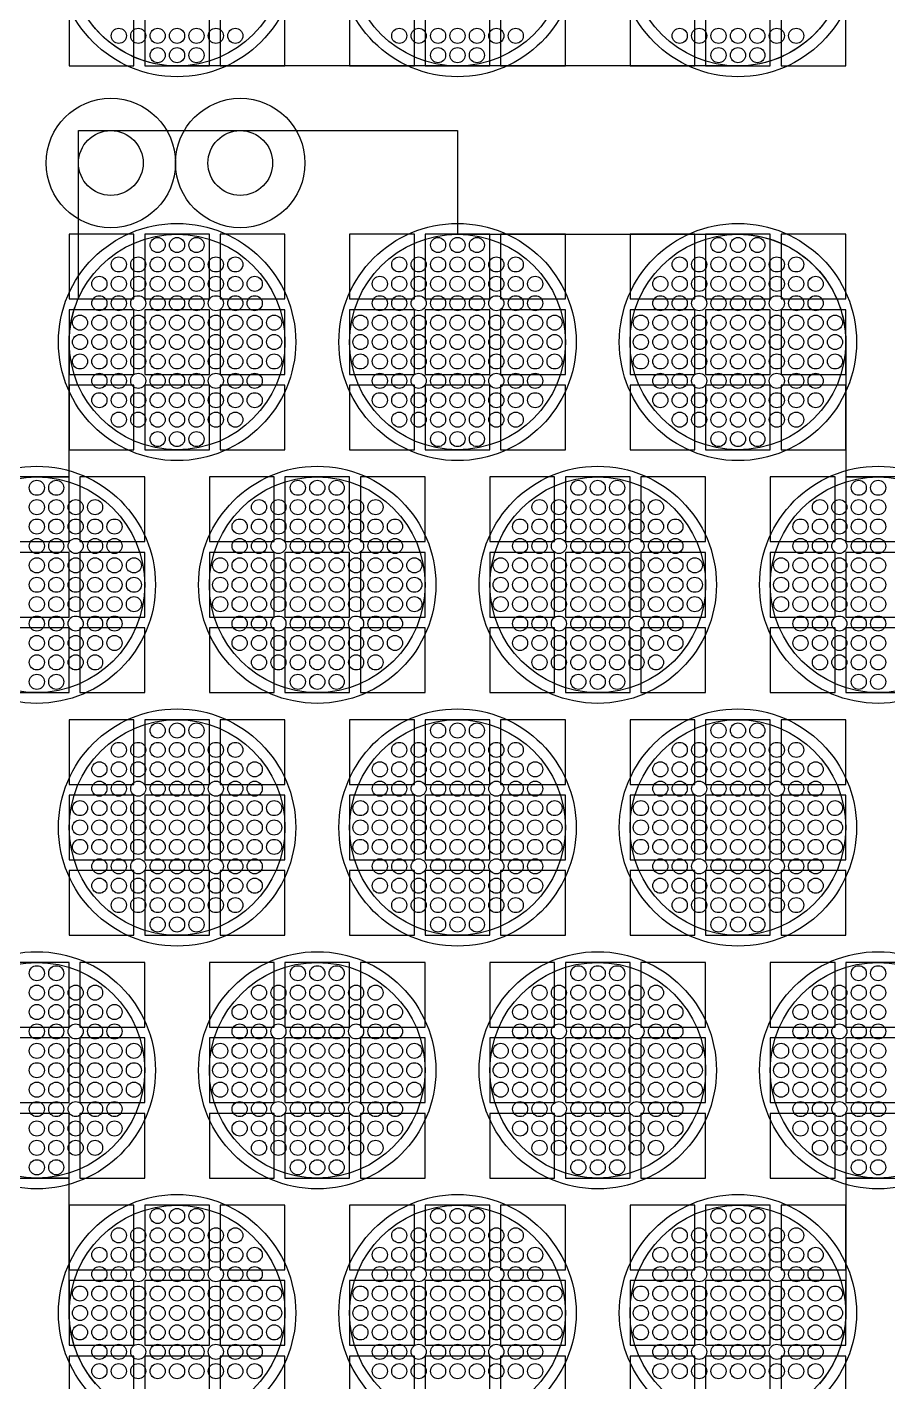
# Model space of a CAD drawing. Extents: x -49 to 54, y -38 to 38.
# Drawn here: x -31.93 to -27.94, y 17.85 to 24.13 of the extents above; entities that cross this region are included whole.
import ezdxf

# ---------------------------------------------------------------- set-up
doc = ezdxf.new("R2010")
doc.units = 0
for name, color, linetype in [('ADHESIVE_VIA_OPENINGS', 30, 'CONTINUOUS'), ('BACK_LAYER', 5, 'CONTINUOUS'), ('COND_LAYER_LOWER_ELECTRODE', 6, 'CONTINUOUS'), ('CONDUCTIVE_LAYER_BACK_LAYER', 2, 'CONTINUOUS'), ('EMITTER', 3, 'CONTINUOUS'), ('LOWER_ELECTRODE', 1, 'CONTINUOUS'), ('SUBSTRATE_VIA', 4, 'CONTINUOUS')]:
    doc.layers.add(name, color=color, linetype=linetype)

msp = doc.modelspace()

# ---------------------------------------------------------------- linework, layer by layer
at = {"layer": 'ADHESIVE_VIA_OPENINGS'}
for centre in [(-31.5372, 23.5041), (-30.9372, 23.5041)]:
    msp.add_circle(centre, 0.3, dxfattribs=at)
at = {"layer": 'BACK_LAYER'}
for points in [[(-31.7302, 23.9541), (-31.4302, 23.9541), (-31.4302, 24.2541), (-31.7302, 24.2541)], [(-31.3802, 23.9541), (-31.0802, 23.9541), (-31.0802, 24.2541), (-31.3802, 24.2541)], [(-31.0302, 23.9541), (-30.7302, 23.9541), (-30.7302, 24.2541), (-31.0302, 24.2541)], [(-30.4302, 23.9541), (-30.1302, 23.9541), (-30.1302, 24.2541), (-30.4302, 24.2541)], [(-30.0802, 23.9541), (-29.7802, 23.9541), (-29.7802, 24.2541), (-30.0802, 24.2541)], [(-29.7302, 23.9541), (-29.4302, 23.9541), (-29.4302, 24.2541), (-29.7302, 24.2541)], [(-29.1302, 23.9541), (-28.8302, 23.9541), (-28.8302, 24.2541), (-29.1302, 24.2541)], [(-28.7802, 23.9541), (-28.4802, 23.9541), (-28.4802, 24.2541), (-28.7802, 24.2541)], [(-28.4302, 23.9541), (-28.1302, 23.9541), (-28.1302, 24.2541), (-28.4302, 24.2541)], [(-31.7302, 22.8737), (-31.4302, 22.8737), (-31.4302, 23.1737), (-31.7302, 23.1737)], [(-31.3802, 22.8737), (-31.0802, 22.8737), (-31.0802, 23.1737), (-31.3802, 23.1737)], [(-31.0302, 22.8737), (-30.7302, 22.8737), (-30.7302, 23.1737), (-31.0302, 23.1737)], [(-30.4302, 22.8737), (-30.1302, 22.8737), (-30.1302, 23.1737), (-30.4302, 23.1737)], [(-30.0802, 22.8737), (-29.7802, 22.8737), (-29.7802, 23.1737), (-30.0802, 23.1737)], [(-29.7302, 22.8737), (-29.4302, 22.8737), (-29.4302, 23.1737), (-29.7302, 23.1737)], [(-29.1302, 22.8737), (-28.8302, 22.8737), (-28.8302, 23.1737), (-29.1302, 23.1737)], [(-28.7802, 22.8737), (-28.4802, 22.8737), (-28.4802, 23.1737), (-28.7802, 23.1737)], [(-28.4302, 22.8737), (-28.1302, 22.8737), (-28.1302, 23.1737), (-28.4302, 23.1737)], [(-31.7302, 22.5237), (-31.4302, 22.5237), (-31.4302, 22.8237), (-31.7302, 22.8237)], [(-31.3802, 22.5237), (-31.0802, 22.5237), (-31.0802, 22.8237), (-31.3802, 22.8237)], [(-31.0302, 22.5237), (-30.7302, 22.5237), (-30.7302, 22.8237), (-31.0302, 22.8237)], [(-30.4302, 22.5237), (-30.1302, 22.5237), (-30.1302, 22.8237), (-30.4302, 22.8237)], [(-30.0802, 22.5237), (-29.7802, 22.5237), (-29.7802, 22.8237), (-30.0802, 22.8237)], [(-29.7302, 22.5237), (-29.4302, 22.5237), (-29.4302, 22.8237), (-29.7302, 22.8237)], [(-29.1302, 22.5237), (-28.8302, 22.5237), (-28.8302, 22.8237), (-29.1302, 22.8237)], [(-28.7802, 22.5237), (-28.4802, 22.5237), (-28.4802, 22.8237), (-28.7802, 22.8237)], [(-28.4302, 22.5237), (-28.1302, 22.5237), (-28.1302, 22.8237), (-28.4302, 22.8237)], [(-31.7302, 22.1737), (-31.4302, 22.1737), (-31.4302, 22.4737), (-31.7302, 22.4737)], [(-31.3802, 22.1737), (-31.0802, 22.1737), (-31.0802, 22.4737), (-31.3802, 22.4737)], [(-31.0302, 22.1737), (-30.7302, 22.1737), (-30.7302, 22.4737), (-31.0302, 22.4737)], [(-30.4302, 22.1737), (-30.1302, 22.1737), (-30.1302, 22.4737), (-30.4302, 22.4737)], [(-30.0802, 22.1737), (-29.7802, 22.1737), (-29.7802, 22.4737), (-30.0802, 22.4737)], [(-29.7302, 22.1737), (-29.4302, 22.1737), (-29.4302, 22.4737), (-29.7302, 22.4737)], [(-29.1302, 22.1737), (-28.8302, 22.1737), (-28.8302, 22.4737), (-29.1302, 22.4737)], [(-28.7802, 22.1737), (-28.4802, 22.1737), (-28.4802, 22.4737), (-28.7802, 22.4737)], [(-28.4302, 22.1737), (-28.1302, 22.1737), (-28.1302, 22.4737), (-28.4302, 22.4737)], [(-32.0302, 21.7479), (-31.7302, 21.7479), (-31.7302, 22.0479), (-32.0302, 22.0479)], [(-31.6802, 21.7479), (-31.3802, 21.7479), (-31.3802, 22.0479), (-31.6802, 22.0479)], [(-31.0802, 21.7479), (-30.7802, 21.7479), (-30.7802, 22.0479), (-31.0802, 22.0479)], [(-30.7302, 21.7479), (-30.4302, 21.7479), (-30.4302, 22.0479), (-30.7302, 22.0479)], [(-30.3802, 21.7479), (-30.0802, 21.7479), (-30.0802, 22.0479), (-30.3802, 22.0479)], [(-29.7802, 21.7479), (-29.4802, 21.7479), (-29.4802, 22.0479), (-29.7802, 22.0479)], [(-29.4302, 21.7479), (-29.1302, 21.7479), (-29.1302, 22.0479), (-29.4302, 22.0479)], [(-29.0802, 21.7479), (-28.7802, 21.7479), (-28.7802, 22.0479), (-29.0802, 22.0479)], [(-28.4802, 21.7479), (-28.1802, 21.7479), (-28.1802, 22.0479), (-28.4802, 22.0479)], [(-28.1302, 21.7479), (-27.8302, 21.7479), (-27.8302, 22.0479), (-28.1302, 22.0479)], [(-32.0302, 21.3979), (-31.7302, 21.3979), (-31.7302, 21.6979), (-32.0302, 21.6979)], [(-31.6802, 21.3979), (-31.3802, 21.3979), (-31.3802, 21.6979), (-31.6802, 21.6979)], [(-31.0802, 21.3979), (-30.7802, 21.3979), (-30.7802, 21.6979), (-31.0802, 21.6979)], [(-30.7302, 21.3979), (-30.4302, 21.3979), (-30.4302, 21.6979), (-30.7302, 21.6979)], [(-30.3802, 21.3979), (-30.0802, 21.3979), (-30.0802, 21.6979), (-30.3802, 21.6979)], [(-29.7802, 21.3979), (-29.4802, 21.3979), (-29.4802, 21.6979), (-29.7802, 21.6979)], [(-29.4302, 21.3979), (-29.1302, 21.3979), (-29.1302, 21.6979), (-29.4302, 21.6979)], [(-29.0802, 21.3979), (-28.7802, 21.3979), (-28.7802, 21.6979), (-29.0802, 21.6979)], [(-28.4802, 21.3979), (-28.1802, 21.3979), (-28.1802, 21.6979), (-28.4802, 21.6979)], [(-28.1302, 21.3979), (-27.8302, 21.3979), (-27.8302, 21.6979), (-28.1302, 21.6979)], [(-32.0302, 21.0479), (-31.7302, 21.0479), (-31.7302, 21.3479), (-32.0302, 21.3479)], [(-31.6802, 21.0479), (-31.3802, 21.0479), (-31.3802, 21.3479), (-31.6802, 21.3479)], [(-31.0802, 21.0479), (-30.7802, 21.0479), (-30.7802, 21.3479), (-31.0802, 21.3479)], [(-30.7302, 21.0479), (-30.4302, 21.0479), (-30.4302, 21.3479), (-30.7302, 21.3479)], [(-30.3802, 21.0479), (-30.0802, 21.0479), (-30.0802, 21.3479), (-30.3802, 21.3479)], [(-29.7802, 21.0479), (-29.4802, 21.0479), (-29.4802, 21.3479), (-29.7802, 21.3479)], [(-29.4302, 21.0479), (-29.1302, 21.0479), (-29.1302, 21.3479), (-29.4302, 21.3479)], [(-29.0802, 21.0479), (-28.7802, 21.0479), (-28.7802, 21.3479), (-29.0802, 21.3479)], [(-28.4802, 21.0479), (-28.1802, 21.0479), (-28.1802, 21.3479), (-28.4802, 21.3479)], [(-28.1302, 21.0479), (-27.8302, 21.0479), (-27.8302, 21.3479), (-28.1302, 21.3479)], [(-31.7302, 20.6221), (-31.4302, 20.6221), (-31.4302, 20.9221), (-31.7302, 20.9221)], [(-31.3802, 20.6221), (-31.0802, 20.6221), (-31.0802, 20.9221), (-31.3802, 20.9221)], [(-31.0302, 20.6221), (-30.7302, 20.6221), (-30.7302, 20.9221), (-31.0302, 20.9221)], [(-30.4302, 20.6221), (-30.1302, 20.6221), (-30.1302, 20.9221), (-30.4302, 20.9221)], [(-30.0802, 20.6221), (-29.7802, 20.6221), (-29.7802, 20.9221), (-30.0802, 20.9221)], [(-29.7302, 20.6221), (-29.4302, 20.6221), (-29.4302, 20.9221), (-29.7302, 20.9221)], [(-29.1302, 20.6221), (-28.8302, 20.6221), (-28.8302, 20.9221), (-29.1302, 20.9221)], [(-28.7802, 20.6221), (-28.4802, 20.6221), (-28.4802, 20.9221), (-28.7802, 20.9221)], [(-28.4302, 20.6221), (-28.1302, 20.6221), (-28.1302, 20.9221), (-28.4302, 20.9221)], [(-31.7302, 20.2721), (-31.4302, 20.2721), (-31.4302, 20.5721), (-31.7302, 20.5721)], [(-31.3802, 20.2721), (-31.0802, 20.2721), (-31.0802, 20.5721), (-31.3802, 20.5721)], [(-31.0302, 20.2721), (-30.7302, 20.2721), (-30.7302, 20.5721), (-31.0302, 20.5721)], [(-30.4302, 20.2721), (-30.1302, 20.2721), (-30.1302, 20.5721), (-30.4302, 20.5721)], [(-30.0802, 20.2721), (-29.7802, 20.2721), (-29.7802, 20.5721), (-30.0802, 20.5721)], [(-29.7302, 20.2721), (-29.4302, 20.2721), (-29.4302, 20.5721), (-29.7302, 20.5721)], [(-29.1302, 20.2721), (-28.8302, 20.2721), (-28.8302, 20.5721), (-29.1302, 20.5721)], [(-28.7802, 20.2721), (-28.4802, 20.2721), (-28.4802, 20.5721), (-28.7802, 20.5721)], [(-28.4302, 20.2721), (-28.1302, 20.2721), (-28.1302, 20.5721), (-28.4302, 20.5721)], [(-31.7302, 19.9221), (-31.4302, 19.9221), (-31.4302, 20.2221), (-31.7302, 20.2221)], [(-31.3802, 19.9221), (-31.0802, 19.9221), (-31.0802, 20.2221), (-31.3802, 20.2221)], [(-31.0302, 19.9221), (-30.7302, 19.9221), (-30.7302, 20.2221), (-31.0302, 20.2221)], [(-30.4302, 19.9221), (-30.1302, 19.9221), (-30.1302, 20.2221), (-30.4302, 20.2221)], [(-30.0802, 19.9221), (-29.7802, 19.9221), (-29.7802, 20.2221), (-30.0802, 20.2221)], [(-29.7302, 19.9221), (-29.4302, 19.9221), (-29.4302, 20.2221), (-29.7302, 20.2221)], [(-29.1302, 19.9221), (-28.8302, 19.9221), (-28.8302, 20.2221), (-29.1302, 20.2221)], [(-28.7802, 19.9221), (-28.4802, 19.9221), (-28.4802, 20.2221), (-28.7802, 20.2221)], [(-28.4302, 19.9221), (-28.1302, 19.9221), (-28.1302, 20.2221), (-28.4302, 20.2221)], [(-32.0302, 19.4962), (-31.7302, 19.4962), (-31.7302, 19.7962), (-32.0302, 19.7962)], [(-31.6802, 19.4962), (-31.3802, 19.4962), (-31.3802, 19.7962), (-31.6802, 19.7962)], [(-31.0802, 19.4962), (-30.7802, 19.4962), (-30.7802, 19.7962), (-31.0802, 19.7962)], [(-30.7302, 19.4962), (-30.4302, 19.4962), (-30.4302, 19.7962), (-30.7302, 19.7962)], [(-30.3802, 19.4962), (-30.0802, 19.4962), (-30.0802, 19.7962), (-30.3802, 19.7962)], [(-29.7802, 19.4962), (-29.4802, 19.4962), (-29.4802, 19.7962), (-29.7802, 19.7962)], [(-29.4302, 19.4962), (-29.1302, 19.4962), (-29.1302, 19.7962), (-29.4302, 19.7962)], [(-29.0802, 19.4962), (-28.7802, 19.4962), (-28.7802, 19.7962), (-29.0802, 19.7962)], [(-28.4802, 19.4962), (-28.1802, 19.4962), (-28.1802, 19.7962), (-28.4802, 19.7962)], [(-28.1302, 19.4962), (-27.8302, 19.4962), (-27.8302, 19.7962), (-28.1302, 19.7962)], [(-32.0302, 19.1462), (-31.7302, 19.1462), (-31.7302, 19.4462), (-32.0302, 19.4462)], [(-31.6802, 19.1462), (-31.3802, 19.1462), (-31.3802, 19.4462), (-31.6802, 19.4462)], [(-31.0802, 19.1462), (-30.7802, 19.1462), (-30.7802, 19.4462), (-31.0802, 19.4462)], [(-30.7302, 19.1462), (-30.4302, 19.1462), (-30.4302, 19.4462), (-30.7302, 19.4462)], [(-30.3802, 19.1462), (-30.0802, 19.1462), (-30.0802, 19.4462), (-30.3802, 19.4462)], [(-29.7802, 19.1462), (-29.4802, 19.1462), (-29.4802, 19.4462), (-29.7802, 19.4462)], [(-29.4302, 19.1462), (-29.1302, 19.1462), (-29.1302, 19.4462), (-29.4302, 19.4462)], [(-29.0802, 19.1462), (-28.7802, 19.1462), (-28.7802, 19.4462), (-29.0802, 19.4462)], [(-28.4802, 19.1462), (-28.1802, 19.1462), (-28.1802, 19.4462), (-28.4802, 19.4462)], [(-28.1302, 19.1462), (-27.8302, 19.1462), (-27.8302, 19.4462), (-28.1302, 19.4462)], [(-32.0302, 18.7962), (-31.7302, 18.7962), (-31.7302, 19.0962), (-32.0302, 19.0962)], [(-31.6802, 18.7962), (-31.3802, 18.7962), (-31.3802, 19.0962), (-31.6802, 19.0962)], [(-31.0802, 18.7962), (-30.7802, 18.7962), (-30.7802, 19.0962), (-31.0802, 19.0962)], [(-30.7302, 18.7962), (-30.4302, 18.7962), (-30.4302, 19.0962), (-30.7302, 19.0962)], [(-30.3802, 18.7962), (-30.0802, 18.7962), (-30.0802, 19.0962), (-30.3802, 19.0962)], [(-29.7802, 18.7962), (-29.4802, 18.7962), (-29.4802, 19.0962), (-29.7802, 19.0962)], [(-29.4302, 18.7962), (-29.1302, 18.7962), (-29.1302, 19.0962), (-29.4302, 19.0962)], [(-29.0802, 18.7962), (-28.7802, 18.7962), (-28.7802, 19.0962), (-29.0802, 19.0962)], [(-28.4802, 18.7962), (-28.1802, 18.7962), (-28.1802, 19.0962), (-28.4802, 19.0962)], [(-28.1302, 18.7962), (-27.8302, 18.7962), (-27.8302, 19.0962), (-28.1302, 19.0962)], [(-31.7302, 18.3704), (-31.4302, 18.3704), (-31.4302, 18.6704), (-31.7302, 18.6704)], [(-31.3802, 18.3704), (-31.0802, 18.3704), (-31.0802, 18.6704), (-31.3802, 18.6704)], [(-31.0302, 18.3704), (-30.7302, 18.3704), (-30.7302, 18.6704), (-31.0302, 18.6704)], [(-30.4302, 18.3704), (-30.1302, 18.3704), (-30.1302, 18.6704), (-30.4302, 18.6704)], [(-30.0802, 18.3704), (-29.7802, 18.3704), (-29.7802, 18.6704), (-30.0802, 18.6704)], [(-29.7302, 18.3704), (-29.4302, 18.3704), (-29.4302, 18.6704), (-29.7302, 18.6704)], [(-29.1302, 18.3704), (-28.8302, 18.3704), (-28.8302, 18.6704), (-29.1302, 18.6704)], [(-28.7802, 18.3704), (-28.4802, 18.3704), (-28.4802, 18.6704), (-28.7802, 18.6704)], [(-28.4302, 18.3704), (-28.1302, 18.3704), (-28.1302, 18.6704), (-28.4302, 18.6704)], [(-31.7302, 18.0204), (-31.4302, 18.0204), (-31.4302, 18.3204), (-31.7302, 18.3204)], [(-31.3802, 18.0204), (-31.0802, 18.0204), (-31.0802, 18.3204), (-31.3802, 18.3204)], [(-31.0302, 18.0204), (-30.7302, 18.0204), (-30.7302, 18.3204), (-31.0302, 18.3204)], [(-30.4302, 18.0204), (-30.1302, 18.0204), (-30.1302, 18.3204), (-30.4302, 18.3204)], [(-30.0802, 18.0204), (-29.7802, 18.0204), (-29.7802, 18.3204), (-30.0802, 18.3204)], [(-29.7302, 18.0204), (-29.4302, 18.0204), (-29.4302, 18.3204), (-29.7302, 18.3204)], [(-29.1302, 18.0204), (-28.8302, 18.0204), (-28.8302, 18.3204), (-29.1302, 18.3204)], [(-28.7802, 18.0204), (-28.4802, 18.0204), (-28.4802, 18.3204), (-28.7802, 18.3204)], [(-28.4302, 18.0204), (-28.1302, 18.0204), (-28.1302, 18.3204), (-28.4302, 18.3204)], [(-31.7302, 17.6704), (-31.4302, 17.6704), (-31.4302, 17.9704), (-31.7302, 17.9704)], [(-31.3802, 17.6704), (-31.0802, 17.6704), (-31.0802, 17.9704), (-31.3802, 17.9704)], [(-31.0302, 17.6704), (-30.7302, 17.6704), (-30.7302, 17.9704), (-31.0302, 17.9704)], [(-30.4302, 17.6704), (-30.1302, 17.6704), (-30.1302, 17.9704), (-30.4302, 17.9704)], [(-30.0802, 17.6704), (-29.7802, 17.6704), (-29.7802, 17.9704), (-30.0802, 17.9704)], [(-29.7302, 17.6704), (-29.4302, 17.6704), (-29.4302, 17.9704), (-29.7302, 17.9704)], [(-29.1302, 17.6704), (-28.8302, 17.6704), (-28.8302, 17.9704), (-29.1302, 17.9704)], [(-28.7802, 17.6704), (-28.4802, 17.6704), (-28.4802, 17.9704), (-28.7802, 17.9704)], [(-28.4302, 17.6704), (-28.1302, 17.6704), (-28.1302, 17.9704), (-28.4302, 17.9704)]]:
    msp.add_lwpolyline(points, close=True, dxfattribs=at)
at = {"layer": 'COND_LAYER_LOWER_ELECTRODE'}
for centre in [(-31.2302, 24.4541), (-29.9302, 24.4541), (-28.6302, 24.4541), (-31.2302, 22.6737), (-29.9302, 22.6737), (-28.6302, 22.6737), (-31.8802, 21.5479), (-30.5802, 21.5479), (-29.2802, 21.5479), (-27.9802, 21.5479), (-31.2302, 20.4221), (-29.9302, 20.4221), (-28.6302, 20.4221), (-31.8802, 19.2962), (-30.5802, 19.2962), (-29.2802, 19.2962), (-27.9802, 19.2962), (-31.2302, 18.1704), (-29.9302, 18.1704), (-28.6302, 18.1704)]:
    msp.add_circle(centre, 0.55, dxfattribs=at)
at = {"layer": 'CONDUCTIVE_LAYER_BACK_LAYER'}
for points in [[(-28.2402, 24.1413), (-28.2529, 24.126), (-28.2663, 24.1113), (-28.2802, 24.0971), (-28.2947, 24.0834), (-28.3097, 24.0704), (-28.3252, 24.058), (-28.3412, 24.0461), (-28.3576, 24.035), (-28.3745, 24.0245), (-28.3918, 24.0146), (-28.4094, 24.0055), (-28.4275, 23.9971), (-28.4458, 23.9894), (-28.4644, 23.9824), (-28.4833, 23.9762), (-28.5024, 23.9707), (-28.5217, 23.966), (-28.5412, 23.9621), (-28.5609, 23.959), (-28.5806, 23.9566), (-28.6004, 23.955), (-28.6203, 23.9542), (-31.2402, 23.9542), (-31.26, 23.955), (-31.2798, 23.9566), (-31.2996, 23.959), (-31.3192, 23.9621), (-31.3387, 23.966), (-31.358, 23.9707), (-31.3771, 23.9762), (-31.396, 23.9824), (-31.4147, 23.9894), (-31.433, 23.9971), (-31.451, 24.0055), (-31.4687, 24.0146), (-31.4859, 24.0245), (-31.5028, 24.035), (-31.5193, 24.0461), (-31.5353, 24.058), (-31.5508, 24.0704), (-31.5658, 24.0834), (-31.5802, 24.0971), (-31.5942, 24.1113), (-31.6075, 24.126), (-31.6203, 24.1413)], [(-31.9298, 22.0454), (-31.91, 22.047), (-31.8902, 22.0478), (-31.7302, 22.0478), (-31.7302, 22.6737), (-31.7298, 22.6936), (-31.7286, 22.7135), (-31.7267, 22.7333), (-31.7239, 22.7529), (-31.7204, 22.7725), (-31.7161, 22.7919), (-31.711, 22.8111), (-31.7051, 22.8301), (-31.6985, 22.8489), (-31.6912, 22.8674), (-31.6872, 22.8765), (-31.6872, 23.6541), (-29.9302, 23.6541), (-29.9302, 23.1736), (-28.6203, 23.1736), (-28.6004, 23.1729), (-28.5806, 23.1713), (-28.5609, 23.1689), (-28.5412, 23.1658), (-28.5217, 23.1618), (-28.5024, 23.1571), (-28.4833, 23.1517), (-28.4644, 23.1455), (-28.4458, 23.1385), (-28.4275, 23.1308), (-28.4094, 23.1224), (-28.3918, 23.1132), (-28.3745, 23.1034), (-28.3576, 23.0929), (-28.3412, 23.0817), (-28.3252, 23.0699), (-28.3097, 23.0575), (-28.2947, 23.0444), (-28.2802, 23.0308), (-28.2663, 23.0166), (-28.2529, 23.0019), (-28.2402, 22.9866), (-28.2281, 22.9708), (-28.2166, 22.9546), (-28.2057, 22.938), (-28.1956, 22.9209), (-28.1861, 22.9034), (-28.1773, 22.8856), (-28.1692, 22.8674), (-28.1619, 22.8489), (-28.1553, 22.8301), (-28.1495, 22.8111), (-28.1444, 22.7919), (-28.1401, 22.7725), (-28.1365, 22.7529), (-28.1338, 22.7333), (-28.1318, 22.7135), (-28.1306, 22.6936), (-28.1302, 22.6737), (-28.1302, 22.0478), (-27.9703, 22.0478), (-27.9504, 22.047), (-27.9306, 22.0454)], [(-31.6075, 17.8423), (-31.6203, 17.8576), (-31.6324, 17.8733), (-31.6439, 17.8895), (-31.6547, 17.9062), (-31.6649, 17.9233), (-31.6744, 17.9408), (-31.6831, 17.9586), (-31.6912, 17.9768), (-31.6985, 17.9953), (-31.7051, 18.014), (-31.711, 18.033), (-31.7161, 18.0522), (-31.7204, 18.0717), (-31.7239, 18.0912), (-31.7267, 18.1109), (-31.7286, 18.1307), (-31.7298, 18.1505), (-31.7302, 18.1704), (-31.7302, 18.7963), (-31.8902, 18.7963), (-31.91, 18.7971), (-31.9298, 18.7987)], [(-27.9306, 18.7987), (-27.9504, 18.7971), (-27.9703, 18.7963), (-28.1302, 18.7963), (-28.1302, 18.1704), (-28.1306, 18.1505), (-28.1318, 18.1307), (-28.1338, 18.1109), (-28.1365, 18.0912), (-28.1401, 18.0717), (-28.1444, 18.0522), (-28.1495, 18.033), (-28.1553, 18.014), (-28.1619, 17.9953), (-28.1692, 17.9768), (-28.1773, 17.9586), (-28.1861, 17.9408), (-28.1956, 17.9233), (-28.2057, 17.9062), (-28.2166, 17.8895), (-28.2281, 17.8733), (-28.2402, 17.8576), (-28.2529, 17.8423)]]:
    msp.add_lwpolyline(points, dxfattribs=at)
at = {"layer": 'EMITTER'}
for centre in [(-31.2302, 24.4541), (-29.9302, 24.4541), (-28.6302, 24.4541), (-31.2302, 22.6737), (-29.9302, 22.6737), (-28.6302, 22.6737), (-31.8802, 21.5479), (-30.5802, 21.5479), (-29.2802, 21.5479), (-27.9802, 21.5479), (-31.2302, 20.4221), (-29.9302, 20.4221), (-28.6302, 20.4221), (-31.8802, 19.2962), (-30.5802, 19.2962), (-29.2802, 19.2962), (-27.9802, 19.2962), (-31.2302, 18.1704), (-29.9302, 18.1704), (-28.6302, 18.1704)]:
    msp.add_circle(centre, 0.5, dxfattribs=at)
at = {"layer": 'LOWER_ELECTRODE'}
for centre in [(-31.5002, 24.0941), (-31.4102, 24.0941), (-31.3202, 24.0941), (-31.2302, 24.0941), (-31.1402, 24.0941), (-31.0502, 24.0941), (-30.9602, 24.0941), (-30.2002, 24.0941), (-30.1102, 24.0941), (-30.0202, 24.0941), (-29.9302, 24.0941), (-29.8402, 24.0941), (-29.7502, 24.0941), (-29.6602, 24.0941), (-28.9002, 24.0941), (-28.8102, 24.0941), (-28.7202, 24.0941), (-28.6302, 24.0941), (-28.5402, 24.0941), (-28.4502, 24.0941), (-28.3602, 24.0941), (-31.3202, 24.0041), (-31.2302, 24.0041), (-31.1402, 24.0041), (-30.0202, 24.0041), (-29.9302, 24.0041), (-29.8402, 24.0041), (-28.7202, 24.0041), (-28.6302, 24.0041), (-28.5402, 24.0041), (-31.3202, 23.1237), (-31.2302, 23.1237), (-31.1402, 23.1237), (-30.0202, 23.1237), (-29.9302, 23.1237), (-29.8402, 23.1237), (-28.7202, 23.1237), (-28.6302, 23.1237), (-28.5402, 23.1237), (-31.5002, 23.0337), (-31.4102, 23.0337), (-31.3202, 23.0337), (-31.2302, 23.0337), (-31.1402, 23.0337), (-31.0502, 23.0337), (-30.9602, 23.0337), (-30.2002, 23.0337), (-30.1102, 23.0337), (-30.0202, 23.0337), (-29.9302, 23.0337), (-29.8402, 23.0337), (-29.7502, 23.0337), (-29.6602, 23.0337), (-28.9002, 23.0337), (-28.8102, 23.0337), (-28.7202, 23.0337), (-28.6302, 23.0337), (-28.5402, 23.0337), (-28.4502, 23.0337), (-28.3602, 23.0337), (-31.5902, 22.9437), (-31.5002, 22.9437), (-31.4102, 22.9437), (-31.3202, 22.9437), (-31.2302, 22.9437), (-31.1402, 22.9437), (-31.0502, 22.9437), (-30.9602, 22.9437), (-30.8702, 22.9437), (-30.2902, 22.9437), (-30.2002, 22.9437), (-30.1102, 22.9437), (-30.0202, 22.9437), (-29.9302, 22.9437), (-29.8402, 22.9437), (-29.7502, 22.9437), (-29.6602, 22.9437), (-29.5702, 22.9437), (-28.9902, 22.9437), (-28.9002, 22.9437), (-28.8102, 22.9437), (-28.7202, 22.9437), (-28.6302, 22.9437), (-28.5402, 22.9437), (-28.4502, 22.9437), (-28.3602, 22.9437), (-28.2702, 22.9437), (-31.5902, 22.8537), (-31.5002, 22.8537), (-31.4102, 22.8537), (-31.3202, 22.8537), (-31.2302, 22.8537), (-31.1402, 22.8537), (-31.0502, 22.8537), (-30.9602, 22.8537), (-30.8702, 22.8537), (-30.2902, 22.8537), (-30.2002, 22.8537), (-30.1102, 22.8537), (-30.0202, 22.8537), (-29.9302, 22.8537), (-29.8402, 22.8537), (-29.7502, 22.8537), (-29.6602, 22.8537), (-29.5702, 22.8537), (-28.9902, 22.8537), (-28.9002, 22.8537), (-28.8102, 22.8537), (-28.7202, 22.8537), (-28.6302, 22.8537), (-28.5402, 22.8537), (-28.4502, 22.8537), (-28.3602, 22.8537), (-28.2702, 22.8537), (-31.6802, 22.7637), (-31.5902, 22.7637), (-31.5002, 22.7637), (-31.4102, 22.7637), (-31.3202, 22.7637), (-31.2302, 22.7637), (-31.1402, 22.7637), (-31.0502, 22.7637), (-30.9602, 22.7637), (-30.8702, 22.7637), (-30.7802, 22.7637), (-30.3802, 22.7637), (-30.2902, 22.7637), (-30.2002, 22.7637), (-30.1102, 22.7637), (-30.0202, 22.7637), (-29.9302, 22.7637), (-29.8402, 22.7637), (-29.7502, 22.7637), (-29.6602, 22.7637), (-29.5702, 22.7637), (-29.4802, 22.7637), (-29.0802, 22.7637), (-28.9902, 22.7637), (-28.9002, 22.7637), (-28.8102, 22.7637), (-28.7202, 22.7637), (-28.6302, 22.7637), (-28.5402, 22.7637), (-28.4502, 22.7637), (-28.3602, 22.7637), (-28.2702, 22.7637), (-28.1802, 22.7637), (-31.6802, 22.6737), (-31.5902, 22.6737), (-31.5002, 22.6737), (-31.4102, 22.6737), (-31.3202, 22.6737), (-31.2302, 22.6737), (-31.1402, 22.6737), (-31.0502, 22.6737), (-30.9602, 22.6737), (-30.8702, 22.6737), (-30.7802, 22.6737), (-30.3802, 22.6737), (-30.2902, 22.6737), (-30.2002, 22.6737), (-30.1102, 22.6737), (-30.0202, 22.6737), (-29.9302, 22.6737), (-29.8402, 22.6737), (-29.7502, 22.6737), (-29.6602, 22.6737), (-29.5702, 22.6737), (-29.4802, 22.6737), (-29.0802, 22.6737), (-28.9902, 22.6737), (-28.9002, 22.6737), (-28.8102, 22.6737), (-28.7202, 22.6737), (-28.6302, 22.6737), (-28.5402, 22.6737), (-28.4502, 22.6737), (-28.3602, 22.6737), (-28.2702, 22.6737), (-28.1802, 22.6737), (-31.6802, 22.5837), (-31.5902, 22.5837), (-31.5002, 22.5837), (-31.4102, 22.5837), (-31.3202, 22.5837), (-31.2302, 22.5837), (-31.1402, 22.5837), (-31.0502, 22.5837), (-30.9602, 22.5837), (-30.8702, 22.5837), (-30.7802, 22.5837), (-30.3802, 22.5837), (-30.2902, 22.5837), (-30.2002, 22.5837), (-30.1102, 22.5837), (-30.0202, 22.5837), (-29.9302, 22.5837), (-29.8402, 22.5837), (-29.7502, 22.5837), (-29.6602, 22.5837), (-29.5702, 22.5837), (-29.4802, 22.5837), (-29.0802, 22.5837), (-28.9902, 22.5837), (-28.9002, 22.5837), (-28.8102, 22.5837), (-28.7202, 22.5837), (-28.6302, 22.5837), (-28.5402, 22.5837), (-28.4502, 22.5837), (-28.3602, 22.5837), (-28.2702, 22.5837), (-28.1802, 22.5837), (-31.5902, 22.4937), (-31.5002, 22.4937), (-31.4102, 22.4937), (-31.3202, 22.4937), (-31.2302, 22.4937), (-31.1402, 22.4937), (-31.0502, 22.4937), (-30.9602, 22.4937), (-30.8702, 22.4937), (-30.2902, 22.4937), (-30.2002, 22.4937), (-30.1102, 22.4937), (-30.0202, 22.4937), (-29.9302, 22.4937), (-29.8402, 22.4937), (-29.7502, 22.4937), (-29.6602, 22.4937), (-29.5702, 22.4937), (-28.9902, 22.4937), (-28.9002, 22.4937), (-28.8102, 22.4937), (-28.7202, 22.4937), (-28.6302, 22.4937), (-28.5402, 22.4937), (-28.4502, 22.4937), (-28.3602, 22.4937), (-28.2702, 22.4937), (-31.5902, 22.4037), (-31.5002, 22.4037), (-31.4102, 22.4037), (-31.3202, 22.4037), (-31.2302, 22.4037), (-31.1402, 22.4037), (-31.0502, 22.4037), (-30.9602, 22.4037), (-30.8702, 22.4037), (-30.2902, 22.4037), (-30.2002, 22.4037), (-30.1102, 22.4037), (-30.0202, 22.4037), (-29.9302, 22.4037), (-29.8402, 22.4037), (-29.7502, 22.4037), (-29.6602, 22.4037), (-29.5702, 22.4037), (-28.9902, 22.4037), (-28.9002, 22.4037), (-28.8102, 22.4037), (-28.7202, 22.4037), (-28.6302, 22.4037), (-28.5402, 22.4037), (-28.4502, 22.4037), (-28.3602, 22.4037), (-28.2702, 22.4037), (-31.5002, 22.3137), (-31.4102, 22.3137), (-31.3202, 22.3137), (-31.2302, 22.3137), (-31.1402, 22.3137), (-31.0502, 22.3137), (-30.9602, 22.3137), (-30.2002, 22.3137), (-30.1102, 22.3137), (-30.0202, 22.3137), (-29.9302, 22.3137), (-29.8402, 22.3137), (-29.7502, 22.3137), (-29.6602, 22.3137), (-28.9002, 22.3137), (-28.8102, 22.3137), (-28.7202, 22.3137), (-28.6302, 22.3137), (-28.5402, 22.3137), (-28.4502, 22.3137), (-28.3602, 22.3137), (-31.3202, 22.2237), (-31.2302, 22.2237), (-31.1402, 22.2237), (-30.0202, 22.2237), (-29.9302, 22.2237), (-29.8402, 22.2237), (-28.7202, 22.2237), (-28.6302, 22.2237), (-28.5402, 22.2237), (-31.8802, 21.9979), (-31.7902, 21.9979), (-30.6702, 21.9979), (-30.5802, 21.9979), (-30.4902, 21.9979), (-29.3702, 21.9979), (-29.2802, 21.9979), (-29.1902, 21.9979), (-28.0702, 21.9979), (-27.9802, 21.9979), (-31.8802, 21.9079), (-31.7902, 21.9079), (-31.7002, 21.9079), (-31.6102, 21.9079), (-30.8502, 21.9079), (-30.7602, 21.9079), (-30.6702, 21.9079), (-30.5802, 21.9079), (-30.4902, 21.9079), (-30.4002, 21.9079), (-30.3102, 21.9079), (-29.5502, 21.9079), (-29.4602, 21.9079), (-29.3702, 21.9079), (-29.2802, 21.9079), (-29.1902, 21.9079), (-29.1002, 21.9079), (-29.0102, 21.9079), (-28.2502, 21.9079), (-28.1602, 21.9079), (-28.0702, 21.9079), (-27.9802, 21.9079), (-31.8802, 21.8179), (-31.7902, 21.8179), (-31.7002, 21.8179), (-31.6102, 21.8179), (-31.5202, 21.8179), (-30.9402, 21.8179), (-30.8502, 21.8179), (-30.7602, 21.8179), (-30.6702, 21.8179), (-30.5802, 21.8179), (-30.4902, 21.8179), (-30.4002, 21.8179), (-30.3102, 21.8179), (-30.2202, 21.8179), (-29.6402, 21.8179), (-29.5502, 21.8179), (-29.4602, 21.8179), (-29.3702, 21.8179), (-29.2802, 21.8179), (-29.1902, 21.8179), (-29.1002, 21.8179), (-29.0102, 21.8179), (-28.9202, 21.8179), (-28.3402, 21.8179), (-28.2502, 21.8179), (-28.1602, 21.8179), (-28.0702, 21.8179), (-27.9802, 21.8179), (-31.8802, 21.7279), (-31.7902, 21.7279), (-31.7002, 21.7279), (-31.6102, 21.7279), (-31.5202, 21.7279), (-30.9402, 21.7279), (-30.8502, 21.7279), (-30.7602, 21.7279), (-30.6702, 21.7279), (-30.5802, 21.7279), (-30.4902, 21.7279), (-30.4002, 21.7279), (-30.3102, 21.7279), (-30.2202, 21.7279), (-29.6402, 21.7279), (-29.5502, 21.7279), (-29.4602, 21.7279), (-29.3702, 21.7279), (-29.2802, 21.7279), (-29.1902, 21.7279), (-29.1002, 21.7279), (-29.0102, 21.7279), (-28.9202, 21.7279), (-28.3402, 21.7279), (-28.2502, 21.7279), (-28.1602, 21.7279), (-28.0702, 21.7279), (-27.9802, 21.7279), (-31.8802, 21.6379), (-31.7902, 21.6379), (-31.7002, 21.6379), (-31.6102, 21.6379), (-31.5202, 21.6379), (-31.4302, 21.6379), (-31.0302, 21.6379), (-30.9402, 21.6379), (-30.8502, 21.6379), (-30.7602, 21.6379), (-30.6702, 21.6379), (-30.5802, 21.6379), (-30.4902, 21.6379), (-30.4002, 21.6379), (-30.3102, 21.6379), (-30.2202, 21.6379), (-30.1302, 21.6379), (-29.7302, 21.6379), (-29.6402, 21.6379), (-29.5502, 21.6379), (-29.4602, 21.6379), (-29.3702, 21.6379), (-29.2802, 21.6379), (-29.1902, 21.6379), (-29.1002, 21.6379), (-29.0102, 21.6379), (-28.9202, 21.6379), (-28.8302, 21.6379), (-28.4302, 21.6379), (-28.3402, 21.6379), (-28.2502, 21.6379), (-28.1602, 21.6379), (-28.0702, 21.6379), (-27.9802, 21.6379), (-31.8802, 21.5479), (-31.7902, 21.5479), (-31.7002, 21.5479), (-31.6102, 21.5479), (-31.5202, 21.5479), (-31.4302, 21.5479), (-31.0302, 21.5479), (-30.9402, 21.5479), (-30.8502, 21.5479), (-30.7602, 21.5479), (-30.6702, 21.5479), (-30.5802, 21.5479), (-30.4902, 21.5479), (-30.4002, 21.5479), (-30.3102, 21.5479), (-30.2202, 21.5479), (-30.1302, 21.5479), (-29.7302, 21.5479), (-29.6402, 21.5479), (-29.5502, 21.5479), (-29.4602, 21.5479), (-29.3702, 21.5479), (-29.2802, 21.5479), (-29.1902, 21.5479), (-29.1002, 21.5479), (-29.0102, 21.5479), (-28.9202, 21.5479), (-28.8302, 21.5479), (-28.4302, 21.5479), (-28.3402, 21.5479), (-28.2502, 21.5479), (-28.1602, 21.5479), (-28.0702, 21.5479), (-27.9802, 21.5479), (-31.8802, 21.4579), (-31.7902, 21.4579), (-31.7002, 21.4579), (-31.6102, 21.4579), (-31.5202, 21.4579), (-31.4302, 21.4579), (-31.0302, 21.4579), (-30.9402, 21.4579), (-30.8502, 21.4579), (-30.7602, 21.4579), (-30.6702, 21.4579), (-30.5802, 21.4579), (-30.4902, 21.4579), (-30.4002, 21.4579), (-30.3102, 21.4579), (-30.2202, 21.4579), (-30.1302, 21.4579), (-29.7302, 21.4579), (-29.6402, 21.4579), (-29.5502, 21.4579), (-29.4602, 21.4579), (-29.3702, 21.4579), (-29.2802, 21.4579), (-29.1902, 21.4579), (-29.1002, 21.4579), (-29.0102, 21.4579), (-28.9202, 21.4579), (-28.8302, 21.4579), (-28.4302, 21.4579), (-28.3402, 21.4579), (-28.2502, 21.4579), (-28.1602, 21.4579), (-28.0702, 21.4579), (-27.9802, 21.4579), (-31.8802, 21.3679), (-31.7902, 21.3679), (-31.7002, 21.3679), (-31.6102, 21.3679), (-31.5202, 21.3679), (-30.9402, 21.3679), (-30.8502, 21.3679), (-30.7602, 21.3679), (-30.6702, 21.3679), (-30.5802, 21.3679), (-30.4902, 21.3679), (-30.4002, 21.3679), (-30.3102, 21.3679), (-30.2202, 21.3679), (-29.6402, 21.3679), (-29.5502, 21.3679), (-29.4602, 21.3679), (-29.3702, 21.3679), (-29.2802, 21.3679), (-29.1902, 21.3679), (-29.1002, 21.3679), (-29.0102, 21.3679), (-28.9202, 21.3679), (-28.3402, 21.3679), (-28.2502, 21.3679), (-28.1602, 21.3679), (-28.0702, 21.3679), (-27.9802, 21.3679), (-31.8802, 21.2779), (-31.7902, 21.2779), (-31.7002, 21.2779), (-31.6102, 21.2779), (-31.5202, 21.2779), (-30.9402, 21.2779), (-30.8502, 21.2779), (-30.7602, 21.2779), (-30.6702, 21.2779), (-30.5802, 21.2779), (-30.4902, 21.2779), (-30.4002, 21.2779), (-30.3102, 21.2779), (-30.2202, 21.2779), (-29.6402, 21.2779), (-29.5502, 21.2779), (-29.4602, 21.2779), (-29.3702, 21.2779), (-29.2802, 21.2779), (-29.1902, 21.2779), (-29.1002, 21.2779), (-29.0102, 21.2779), (-28.9202, 21.2779), (-28.3402, 21.2779), (-28.2502, 21.2779), (-28.1602, 21.2779), (-28.0702, 21.2779), (-27.9802, 21.2779), (-31.8802, 21.1879), (-31.7902, 21.1879), (-31.7002, 21.1879), (-31.6102, 21.1879), (-30.8502, 21.1879), (-30.7602, 21.1879), (-30.6702, 21.1879), (-30.5802, 21.1879), (-30.4902, 21.1879), (-30.4002, 21.1879), (-30.3102, 21.1879), (-29.5502, 21.1879), (-29.4602, 21.1879), (-29.3702, 21.1879), (-29.2802, 21.1879), (-29.1902, 21.1879), (-29.1002, 21.1879), (-29.0102, 21.1879), (-28.2502, 21.1879), (-28.1602, 21.1879), (-28.0702, 21.1879), (-27.9802, 21.1879), (-31.8802, 21.0979), (-31.7902, 21.0979), (-30.6702, 21.0979), (-30.5802, 21.0979), (-30.4902, 21.0979), (-29.3702, 21.0979), (-29.2802, 21.0979), (-29.1902, 21.0979), (-28.0702, 21.0979), (-27.9802, 21.0979), (-31.3202, 20.8721), (-31.2302, 20.8721), (-31.1402, 20.8721), (-30.0202, 20.8721), (-29.9302, 20.8721), (-29.8402, 20.8721), (-28.7202, 20.8721), (-28.6302, 20.8721), (-28.5402, 20.8721), (-31.5002, 20.7821), (-31.4102, 20.7821), (-31.3202, 20.7821), (-31.2302, 20.7821), (-31.1402, 20.7821), (-31.0502, 20.7821), (-30.9602, 20.7821), (-30.2002, 20.7821), (-30.1102, 20.7821), (-30.0202, 20.7821), (-29.9302, 20.7821), (-29.8402, 20.7821), (-29.7502, 20.7821), (-29.6602, 20.7821), (-28.9002, 20.7821), (-28.8102, 20.7821), (-28.7202, 20.7821), (-28.6302, 20.7821), (-28.5402, 20.7821), (-28.4502, 20.7821), (-28.3602, 20.7821), (-31.5902, 20.6921), (-31.5002, 20.6921), (-31.4102, 20.6921), (-31.3202, 20.6921), (-31.2302, 20.6921), (-31.1402, 20.6921), (-31.0502, 20.6921), (-30.9602, 20.6921), (-30.8702, 20.6921), (-30.2902, 20.6921), (-30.2002, 20.6921), (-30.1102, 20.6921), (-30.0202, 20.6921), (-29.9302, 20.6921), (-29.8402, 20.6921), (-29.7502, 20.6921), (-29.6602, 20.6921), (-29.5702, 20.6921), (-28.9902, 20.6921), (-28.9002, 20.6921), (-28.8102, 20.6921), (-28.7202, 20.6921), (-28.6302, 20.6921), (-28.5402, 20.6921), (-28.4502, 20.6921), (-28.3602, 20.6921), (-28.2702, 20.6921), (-31.5902, 20.6021), (-31.5002, 20.6021), (-31.4102, 20.6021), (-31.3202, 20.6021), (-31.2302, 20.6021), (-31.1402, 20.6021), (-31.0502, 20.6021), (-30.9602, 20.6021), (-30.8702, 20.6021), (-30.2902, 20.6021), (-30.2002, 20.6021), (-30.1102, 20.6021), (-30.0202, 20.6021), (-29.9302, 20.6021), (-29.8402, 20.6021), (-29.7502, 20.6021), (-29.6602, 20.6021), (-29.5702, 20.6021), (-28.9902, 20.6021), (-28.9002, 20.6021), (-28.8102, 20.6021), (-28.7202, 20.6021), (-28.6302, 20.6021), (-28.5402, 20.6021), (-28.4502, 20.6021), (-28.3602, 20.6021), (-28.2702, 20.6021), (-31.6802, 20.5121), (-31.5902, 20.5121), (-31.5002, 20.5121), (-31.4102, 20.5121), (-31.3202, 20.5121), (-31.2302, 20.5121), (-31.1402, 20.5121), (-31.0502, 20.5121), (-30.9602, 20.5121), (-30.8702, 20.5121), (-30.7802, 20.5121), (-30.3802, 20.5121), (-30.2902, 20.5121), (-30.2002, 20.5121), (-30.1102, 20.5121), (-30.0202, 20.5121), (-29.9302, 20.5121), (-29.8402, 20.5121), (-29.7502, 20.5121), (-29.6602, 20.5121), (-29.5702, 20.5121), (-29.4802, 20.5121), (-29.0802, 20.5121), (-28.9902, 20.5121), (-28.9002, 20.5121), (-28.8102, 20.5121), (-28.7202, 20.5121), (-28.6302, 20.5121), (-28.5402, 20.5121), (-28.4502, 20.5121), (-28.3602, 20.5121), (-28.2702, 20.5121), (-28.1802, 20.5121), (-31.6802, 20.4221), (-31.5902, 20.4221), (-31.5002, 20.4221), (-31.4102, 20.4221), (-31.3202, 20.4221), (-31.2302, 20.4221), (-31.1402, 20.4221), (-31.0502, 20.4221), (-30.9602, 20.4221), (-30.8702, 20.4221), (-30.7802, 20.4221), (-30.3802, 20.4221), (-30.2902, 20.4221), (-30.2002, 20.4221), (-30.1102, 20.4221), (-30.0202, 20.4221), (-29.9302, 20.4221), (-29.8402, 20.4221), (-29.7502, 20.4221), (-29.6602, 20.4221), (-29.5702, 20.4221), (-29.4802, 20.4221), (-29.0802, 20.4221), (-28.9902, 20.4221), (-28.9002, 20.4221), (-28.8102, 20.4221), (-28.7202, 20.4221), (-28.6302, 20.4221), (-28.5402, 20.4221), (-28.4502, 20.4221), (-28.3602, 20.4221), (-28.2702, 20.4221), (-28.1802, 20.4221), (-31.6802, 20.3321), (-31.5902, 20.3321), (-31.5002, 20.3321), (-31.4102, 20.3321), (-31.3202, 20.3321), (-31.2302, 20.3321), (-31.1402, 20.3321), (-31.0502, 20.3321), (-30.9602, 20.3321), (-30.8702, 20.3321), (-30.7802, 20.3321), (-30.3802, 20.3321), (-30.2902, 20.3321), (-30.2002, 20.3321), (-30.1102, 20.3321), (-30.0202, 20.3321), (-29.9302, 20.3321), (-29.8402, 20.3321), (-29.7502, 20.3321), (-29.6602, 20.3321), (-29.5702, 20.3321), (-29.4802, 20.3321), (-29.0802, 20.3321), (-28.9902, 20.3321), (-28.9002, 20.3321), (-28.8102, 20.3321), (-28.7202, 20.3321), (-28.6302, 20.3321), (-28.5402, 20.3321), (-28.4502, 20.3321), (-28.3602, 20.3321), (-28.2702, 20.3321), (-28.1802, 20.3321), (-31.5902, 20.2421), (-31.5002, 20.2421), (-31.4102, 20.2421), (-31.3202, 20.2421), (-31.2302, 20.2421), (-31.1402, 20.2421), (-31.0502, 20.2421), (-30.9602, 20.2421), (-30.8702, 20.2421), (-30.2902, 20.2421), (-30.2002, 20.2421), (-30.1102, 20.2421), (-30.0202, 20.2421), (-29.9302, 20.2421), (-29.8402, 20.2421), (-29.7502, 20.2421), (-29.6602, 20.2421), (-29.5702, 20.2421), (-28.9902, 20.2421), (-28.9002, 20.2421), (-28.8102, 20.2421), (-28.7202, 20.2421), (-28.6302, 20.2421), (-28.5402, 20.2421), (-28.4502, 20.2421), (-28.3602, 20.2421), (-28.2702, 20.2421), (-31.5902, 20.1521), (-31.5002, 20.1521), (-31.4102, 20.1521), (-31.3202, 20.1521), (-31.2302, 20.1521), (-31.1402, 20.1521), (-31.0502, 20.1521), (-30.9602, 20.1521), (-30.8702, 20.1521), (-30.2902, 20.1521), (-30.2002, 20.1521), (-30.1102, 20.1521), (-30.0202, 20.1521), (-29.9302, 20.1521), (-29.8402, 20.1521), (-29.7502, 20.1521), (-29.6602, 20.1521), (-29.5702, 20.1521), (-28.9902, 20.1521), (-28.9002, 20.1521), (-28.8102, 20.1521), (-28.7202, 20.1521), (-28.6302, 20.1521), (-28.5402, 20.1521), (-28.4502, 20.1521), (-28.3602, 20.1521), (-28.2702, 20.1521), (-31.5002, 20.0621), (-31.4102, 20.0621), (-31.3202, 20.0621), (-31.2302, 20.0621), (-31.1402, 20.0621), (-31.0502, 20.0621), (-30.9602, 20.0621), (-30.2002, 20.0621), (-30.1102, 20.0621), (-30.0202, 20.0621), (-29.9302, 20.0621), (-29.8402, 20.0621), (-29.7502, 20.0621), (-29.6602, 20.0621), (-28.9002, 20.0621), (-28.8102, 20.0621), (-28.7202, 20.0621), (-28.6302, 20.0621), (-28.5402, 20.0621), (-28.4502, 20.0621), (-28.3602, 20.0621), (-31.3202, 19.9721), (-31.2302, 19.9721), (-31.1402, 19.9721), (-30.0202, 19.9721), (-29.9302, 19.9721), (-29.8402, 19.9721), (-28.7202, 19.9721), (-28.6302, 19.9721), (-28.5402, 19.9721), (-31.8802, 19.7462), (-31.7902, 19.7462), (-30.6702, 19.7462), (-30.5802, 19.7462), (-30.4902, 19.7462), (-29.3702, 19.7462), (-29.2802, 19.7462), (-29.1902, 19.7462), (-28.0702, 19.7462), (-27.9802, 19.7462), (-31.8802, 19.6562), (-31.7902, 19.6562), (-31.7002, 19.6562), (-31.6102, 19.6562), (-30.8502, 19.6562), (-30.7602, 19.6562), (-30.6702, 19.6562), (-30.5802, 19.6562), (-30.4902, 19.6562), (-30.4002, 19.6562), (-30.3102, 19.6562), (-29.5502, 19.6562), (-29.4602, 19.6562), (-29.3702, 19.6562), (-29.2802, 19.6562), (-29.1902, 19.6562), (-29.1002, 19.6562), (-29.0102, 19.6562), (-28.2502, 19.6562), (-28.1602, 19.6562), (-28.0702, 19.6562), (-27.9802, 19.6562), (-31.8802, 19.5662), (-31.7902, 19.5662), (-31.7002, 19.5662), (-31.6102, 19.5662), (-31.5202, 19.5662), (-30.9402, 19.5662), (-30.8502, 19.5662), (-30.7602, 19.5662), (-30.6702, 19.5662), (-30.5802, 19.5662), (-30.4902, 19.5662), (-30.4002, 19.5662), (-30.3102, 19.5662), (-30.2202, 19.5662), (-29.6402, 19.5662), (-29.5502, 19.5662), (-29.4602, 19.5662), (-29.3702, 19.5662), (-29.2802, 19.5662), (-29.1902, 19.5662), (-29.1002, 19.5662), (-29.0102, 19.5662), (-28.9202, 19.5662), (-28.3402, 19.5662), (-28.2502, 19.5662), (-28.1602, 19.5662), (-28.0702, 19.5662), (-27.9802, 19.5662), (-31.8802, 19.4762), (-31.7902, 19.4762), (-31.7002, 19.4762), (-31.6102, 19.4762), (-31.5202, 19.4762), (-30.9402, 19.4762), (-30.8502, 19.4762), (-30.7602, 19.4762), (-30.6702, 19.4762), (-30.5802, 19.4762), (-30.4902, 19.4762), (-30.4002, 19.4762), (-30.3102, 19.4762), (-30.2202, 19.4762), (-29.6402, 19.4762), (-29.5502, 19.4762), (-29.4602, 19.4762), (-29.3702, 19.4762), (-29.2802, 19.4762), (-29.1902, 19.4762), (-29.1002, 19.4762), (-29.0102, 19.4762), (-28.9202, 19.4762), (-28.3402, 19.4762), (-28.2502, 19.4762), (-28.1602, 19.4762), (-28.0702, 19.4762), (-27.9802, 19.4762), (-31.8802, 19.3862), (-31.7902, 19.3862), (-31.7002, 19.3862), (-31.6102, 19.3862), (-31.5202, 19.3862), (-31.4302, 19.3862), (-31.0302, 19.3862), (-30.9402, 19.3862), (-30.8502, 19.3862), (-30.7602, 19.3862), (-30.6702, 19.3862), (-30.5802, 19.3862), (-30.4902, 19.3862), (-30.4002, 19.3862), (-30.3102, 19.3862), (-30.2202, 19.3862), (-30.1302, 19.3862), (-29.7302, 19.3862), (-29.6402, 19.3862), (-29.5502, 19.3862), (-29.4602, 19.3862), (-29.3702, 19.3862), (-29.2802, 19.3862), (-29.1902, 19.3862), (-29.1002, 19.3862), (-29.0102, 19.3862), (-28.9202, 19.3862), (-28.8302, 19.3862), (-28.4302, 19.3862), (-28.3402, 19.3862), (-28.2502, 19.3862), (-28.1602, 19.3862), (-28.0702, 19.3862), (-27.9802, 19.3862), (-31.8802, 19.2962), (-31.7902, 19.2962), (-31.7002, 19.2962), (-31.6102, 19.2962), (-31.5202, 19.2962), (-31.4302, 19.2962), (-31.0302, 19.2962), (-30.9402, 19.2962), (-30.8502, 19.2962), (-30.7602, 19.2962), (-30.6702, 19.2962), (-30.5802, 19.2962), (-30.4902, 19.2962), (-30.4002, 19.2962), (-30.3102, 19.2962), (-30.2202, 19.2962), (-30.1302, 19.2962), (-29.7302, 19.2962), (-29.6402, 19.2962), (-29.5502, 19.2962), (-29.4602, 19.2962), (-29.3702, 19.2962), (-29.2802, 19.2962), (-29.1902, 19.2962), (-29.1002, 19.2962), (-29.0102, 19.2962), (-28.9202, 19.2962), (-28.8302, 19.2962), (-28.4302, 19.2962), (-28.3402, 19.2962), (-28.2502, 19.2962), (-28.1602, 19.2962), (-28.0702, 19.2962), (-27.9802, 19.2962), (-31.8802, 19.2062), (-31.7902, 19.2062), (-31.7002, 19.2062), (-31.6102, 19.2062), (-31.5202, 19.2062), (-31.4302, 19.2062), (-31.0302, 19.2062), (-30.9402, 19.2062), (-30.8502, 19.2062), (-30.7602, 19.2062), (-30.6702, 19.2062), (-30.5802, 19.2062), (-30.4902, 19.2062), (-30.4002, 19.2062), (-30.3102, 19.2062), (-30.2202, 19.2062), (-30.1302, 19.2062), (-29.7302, 19.2062), (-29.6402, 19.2062), (-29.5502, 19.2062), (-29.4602, 19.2062), (-29.3702, 19.2062), (-29.2802, 19.2062), (-29.1902, 19.2062), (-29.1002, 19.2062), (-29.0102, 19.2062), (-28.9202, 19.2062), (-28.8302, 19.2062), (-28.4302, 19.2062), (-28.3402, 19.2062), (-28.2502, 19.2062), (-28.1602, 19.2062), (-28.0702, 19.2062), (-27.9802, 19.2062), (-31.8802, 19.1162), (-31.7902, 19.1162), (-31.7002, 19.1162), (-31.6102, 19.1162), (-31.5202, 19.1162), (-30.9402, 19.1162), (-30.8502, 19.1162), (-30.7602, 19.1162), (-30.6702, 19.1162), (-30.5802, 19.1162), (-30.4902, 19.1162), (-30.4002, 19.1162), (-30.3102, 19.1162), (-30.2202, 19.1162), (-29.6402, 19.1162), (-29.5502, 19.1162), (-29.4602, 19.1162), (-29.3702, 19.1162), (-29.2802, 19.1162), (-29.1902, 19.1162), (-29.1002, 19.1162), (-29.0102, 19.1162), (-28.9202, 19.1162), (-28.3402, 19.1162), (-28.2502, 19.1162), (-28.1602, 19.1162), (-28.0702, 19.1162), (-27.9802, 19.1162), (-31.8802, 19.0262), (-31.7902, 19.0262), (-31.7002, 19.0262), (-31.6102, 19.0262), (-31.5202, 19.0262), (-30.9402, 19.0262), (-30.8502, 19.0262), (-30.7602, 19.0262), (-30.6702, 19.0262), (-30.5802, 19.0262), (-30.4902, 19.0262), (-30.4002, 19.0262), (-30.3102, 19.0262), (-30.2202, 19.0262), (-29.6402, 19.0262), (-29.5502, 19.0262), (-29.4602, 19.0262), (-29.3702, 19.0262), (-29.2802, 19.0262), (-29.1902, 19.0262), (-29.1002, 19.0262), (-29.0102, 19.0262), (-28.9202, 19.0262), (-28.3402, 19.0262), (-28.2502, 19.0262), (-28.1602, 19.0262), (-28.0702, 19.0262), (-27.9802, 19.0262), (-31.8802, 18.9362), (-31.7902, 18.9362), (-31.7002, 18.9362), (-31.6102, 18.9362), (-30.8502, 18.9362), (-30.7602, 18.9362), (-30.6702, 18.9362), (-30.5802, 18.9362), (-30.4902, 18.9362), (-30.4002, 18.9362), (-30.3102, 18.9362), (-29.5502, 18.9362), (-29.4602, 18.9362), (-29.3702, 18.9362), (-29.2802, 18.9362), (-29.1902, 18.9362), (-29.1002, 18.9362), (-29.0102, 18.9362), (-28.2502, 18.9362), (-28.1602, 18.9362), (-28.0702, 18.9362), (-27.9802, 18.9362), (-31.8802, 18.8462), (-31.7902, 18.8462), (-30.6702, 18.8462), (-30.5802, 18.8462), (-30.4902, 18.8462), (-29.3702, 18.8462), (-29.2802, 18.8462), (-29.1902, 18.8462), (-28.0702, 18.8462), (-27.9802, 18.8462), (-31.3202, 18.6204), (-31.2302, 18.6204), (-31.1402, 18.6204), (-30.0202, 18.6204), (-29.9302, 18.6204), (-29.8402, 18.6204), (-28.7202, 18.6204), (-28.6302, 18.6204), (-28.5402, 18.6204), (-31.5002, 18.5304), (-31.4102, 18.5304), (-31.3202, 18.5304), (-31.2302, 18.5304), (-31.1402, 18.5304), (-31.0502, 18.5304), (-30.9602, 18.5304), (-30.2002, 18.5304), (-30.1102, 18.5304), (-30.0202, 18.5304), (-29.9302, 18.5304), (-29.8402, 18.5304), (-29.7502, 18.5304), (-29.6602, 18.5304), (-28.9002, 18.5304), (-28.8102, 18.5304), (-28.7202, 18.5304), (-28.6302, 18.5304), (-28.5402, 18.5304), (-28.4502, 18.5304), (-28.3602, 18.5304), (-31.5902, 18.4404), (-31.5002, 18.4404), (-31.4102, 18.4404), (-31.3202, 18.4404), (-31.2302, 18.4404), (-31.1402, 18.4404), (-31.0502, 18.4404), (-30.9602, 18.4404), (-30.8702, 18.4404), (-30.2902, 18.4404), (-30.2002, 18.4404), (-30.1102, 18.4404), (-30.0202, 18.4404), (-29.9302, 18.4404), (-29.8402, 18.4404), (-29.7502, 18.4404), (-29.6602, 18.4404), (-29.5702, 18.4404), (-28.9902, 18.4404), (-28.9002, 18.4404), (-28.8102, 18.4404), (-28.7202, 18.4404), (-28.6302, 18.4404), (-28.5402, 18.4404), (-28.4502, 18.4404), (-28.3602, 18.4404), (-28.2702, 18.4404), (-31.5902, 18.3504), (-31.5002, 18.3504), (-31.4102, 18.3504), (-31.3202, 18.3504), (-31.2302, 18.3504), (-31.1402, 18.3504), (-31.0502, 18.3504), (-30.9602, 18.3504), (-30.8702, 18.3504), (-30.2902, 18.3504), (-30.2002, 18.3504), (-30.1102, 18.3504), (-30.0202, 18.3504), (-29.9302, 18.3504), (-29.8402, 18.3504), (-29.7502, 18.3504), (-29.6602, 18.3504), (-29.5702, 18.3504), (-28.9902, 18.3504), (-28.9002, 18.3504), (-28.8102, 18.3504), (-28.7202, 18.3504), (-28.6302, 18.3504), (-28.5402, 18.3504), (-28.4502, 18.3504), (-28.3602, 18.3504), (-28.2702, 18.3504), (-31.6802, 18.2604), (-31.5902, 18.2604), (-31.5002, 18.2604), (-31.4102, 18.2604), (-31.3202, 18.2604), (-31.2302, 18.2604), (-31.1402, 18.2604), (-31.0502, 18.2604), (-30.9602, 18.2604), (-30.8702, 18.2604), (-30.7802, 18.2604), (-30.3802, 18.2604), (-30.2902, 18.2604), (-30.2002, 18.2604), (-30.1102, 18.2604), (-30.0202, 18.2604), (-29.9302, 18.2604), (-29.8402, 18.2604), (-29.7502, 18.2604), (-29.6602, 18.2604), (-29.5702, 18.2604), (-29.4802, 18.2604), (-29.0802, 18.2604), (-28.9902, 18.2604), (-28.9002, 18.2604), (-28.8102, 18.2604), (-28.7202, 18.2604), (-28.6302, 18.2604), (-28.5402, 18.2604), (-28.4502, 18.2604), (-28.3602, 18.2604), (-28.2702, 18.2604), (-28.1802, 18.2604), (-31.6802, 18.1704), (-31.5902, 18.1704), (-31.5002, 18.1704), (-31.4102, 18.1704), (-31.3202, 18.1704), (-31.2302, 18.1704), (-31.1402, 18.1704), (-31.0502, 18.1704), (-30.9602, 18.1704), (-30.8702, 18.1704), (-30.7802, 18.1704), (-30.3802, 18.1704), (-30.2902, 18.1704), (-30.2002, 18.1704), (-30.1102, 18.1704), (-30.0202, 18.1704), (-29.9302, 18.1704), (-29.8402, 18.1704), (-29.7502, 18.1704), (-29.6602, 18.1704), (-29.5702, 18.1704), (-29.4802, 18.1704), (-29.0802, 18.1704), (-28.9902, 18.1704), (-28.9002, 18.1704), (-28.8102, 18.1704), (-28.7202, 18.1704), (-28.6302, 18.1704), (-28.5402, 18.1704), (-28.4502, 18.1704), (-28.3602, 18.1704), (-28.2702, 18.1704), (-28.1802, 18.1704), (-31.6802, 18.0804), (-31.5902, 18.0804), (-31.5002, 18.0804), (-31.4102, 18.0804), (-31.3202, 18.0804), (-31.2302, 18.0804), (-31.1402, 18.0804), (-31.0502, 18.0804), (-30.9602, 18.0804), (-30.8702, 18.0804), (-30.7802, 18.0804), (-30.3802, 18.0804), (-30.2902, 18.0804), (-30.2002, 18.0804), (-30.1102, 18.0804), (-30.0202, 18.0804), (-29.9302, 18.0804), (-29.8402, 18.0804), (-29.7502, 18.0804), (-29.6602, 18.0804), (-29.5702, 18.0804), (-29.4802, 18.0804), (-29.0802, 18.0804), (-28.9902, 18.0804), (-28.9002, 18.0804), (-28.8102, 18.0804), (-28.7202, 18.0804), (-28.6302, 18.0804), (-28.5402, 18.0804), (-28.4502, 18.0804), (-28.3602, 18.0804), (-28.2702, 18.0804), (-28.1802, 18.0804), (-31.5902, 17.9904), (-31.5002, 17.9904), (-31.4102, 17.9904), (-31.3202, 17.9904), (-31.2302, 17.9904), (-31.1402, 17.9904), (-31.0502, 17.9904), (-30.9602, 17.9904), (-30.8702, 17.9904), (-30.2902, 17.9904), (-30.2002, 17.9904), (-30.1102, 17.9904), (-30.0202, 17.9904), (-29.9302, 17.9904), (-29.8402, 17.9904), (-29.7502, 17.9904), (-29.6602, 17.9904), (-29.5702, 17.9904), (-28.9902, 17.9904), (-28.9002, 17.9904), (-28.8102, 17.9904), (-28.7202, 17.9904), (-28.6302, 17.9904), (-28.5402, 17.9904), (-28.4502, 17.9904), (-28.3602, 17.9904), (-28.2702, 17.9904), (-31.5902, 17.9004), (-31.5002, 17.9004), (-31.4102, 17.9004), (-31.3202, 17.9004), (-31.2302, 17.9004), (-31.1402, 17.9004), (-31.0502, 17.9004), (-30.9602, 17.9004), (-30.8702, 17.9004), (-30.2902, 17.9004), (-30.2002, 17.9004), (-30.1102, 17.9004), (-30.0202, 17.9004), (-29.9302, 17.9004), (-29.8402, 17.9004), (-29.7502, 17.9004), (-29.6602, 17.9004), (-29.5702, 17.9004), (-28.9902, 17.9004), (-28.9002, 17.9004), (-28.8102, 17.9004), (-28.7202, 17.9004), (-28.6302, 17.9004), (-28.5402, 17.9004), (-28.4502, 17.9004), (-28.3602, 17.9004), (-28.2702, 17.9004)]:
    msp.add_circle(centre, 0.035, dxfattribs=at)
at = {"layer": 'SUBSTRATE_VIA'}
for centre in [(-31.5372, 23.5041), (-30.9372, 23.5041)]:
    msp.add_circle(centre, 0.15, dxfattribs=at)

doc.saveas('drawing.dxf')
